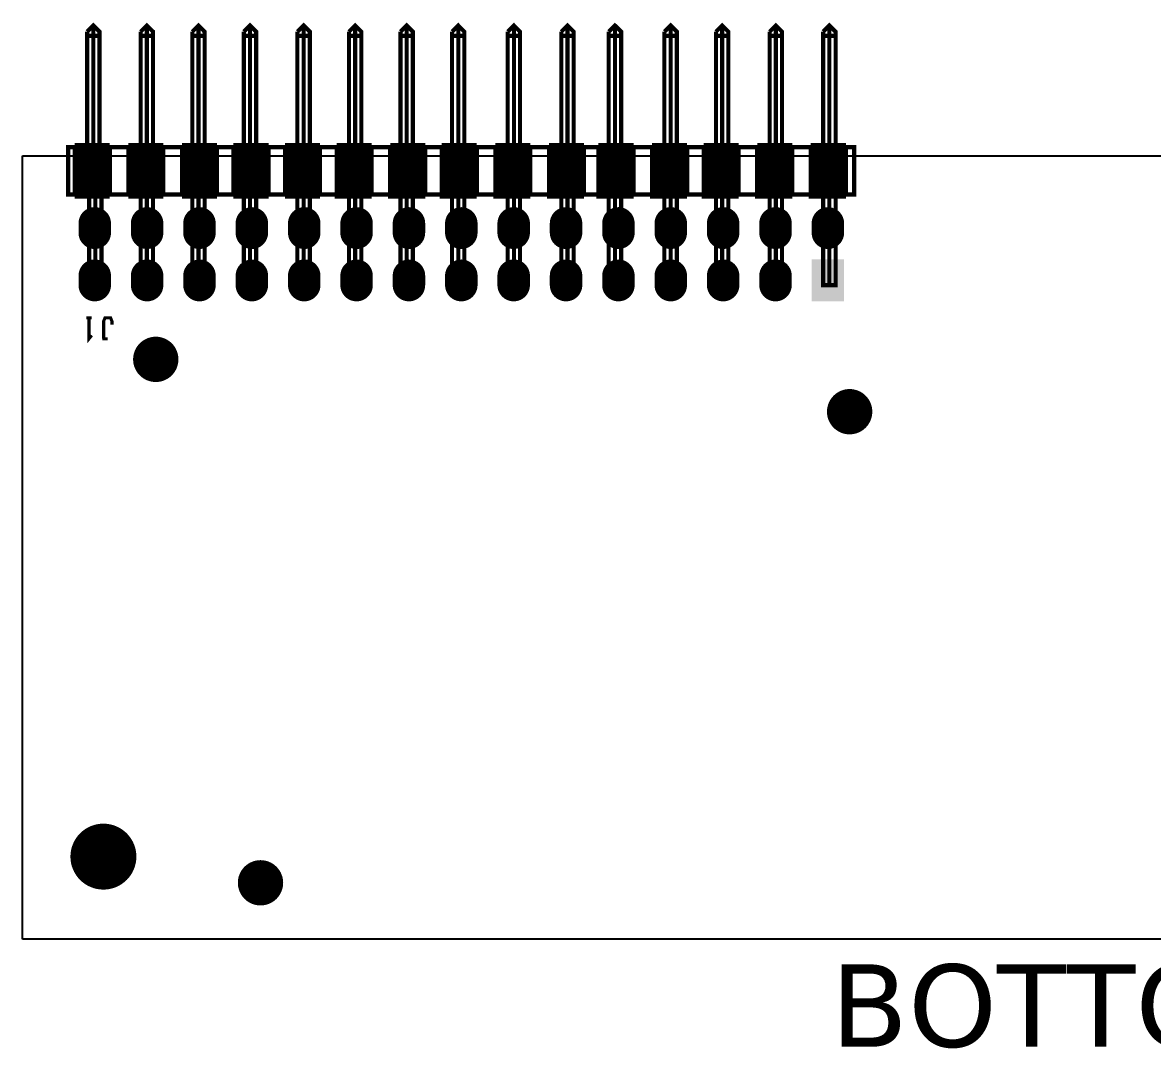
# Model space of a CAD drawing. Extents: x 40 to 180, y 103 to 200.
# Drawn here: x 40.3 to 95.1, y 102.7 to 152.5 of the extents above; entities that cross this region are included whole.
import ezdxf

# ---------------------------------------------------------------- set-up
doc = ezdxf.new("R2010")
doc.units = 0
doc.header["$MEASUREMENT"] = 0
doc.layers.get('0').update_dxf_attribs({"linetype": 'CONTINUOUS'})
for name, color, linetype in [('25-334-1_DRL', 1, 'CONTINUOUS'), ('25-335-0_DRD', 7, 'CONTINUOUS'), ('25-335-0_SMB', 253, 'CONTINUOUS'), ('25-335-0_SSB', 1, 'CONTINUOUS'), ('THRUHOLE_NPT', 13, 'CONTINUOUS')]:
    doc.layers.add(name, color=color, linetype=linetype)
doc.styles.get("Standard").update_dxf_attribs({"font": 'verdana.ttf', "height": 4})

# ---------------------------------------------------------------- blocks, each defined once
blk = doc.blocks.new('OBLONG_13')
at = {"const_width": 1.5748}
blk.add_lwpolyline([(0, 0.2286), (0, -0.2286)], dxfattribs=at)
at = {"const_width": 0.7874}
for points in [[(-0.3937, 0.2286, 1), (0.3937, 0.2286, 1)], [(-0.3937, -0.2286, 1), (0.3937, -0.2286, 1)]]:
    blk.add_lwpolyline(points, format="xyb", close=True, dxfattribs=at)
blk = doc.blocks.new('RECTANGLE_14')
blk.add_solid([(0.7874, 1.016), (0.7874, -1.016), (-0.7874, 1.016), (-0.7874, -1.016)])
blk = doc.blocks.new('ROUND_19')
at = {"const_width": 1.09982}
blk.add_lwpolyline([(-0.54991, 0, 1), (0.54991, 0, 1)], format="xyb", close=True, dxfattribs=at)
blk = doc.blocks.new('ROUND_1')
at = {"const_width": 1.6002}
blk.add_lwpolyline([(-0.8001, 0, 1), (0.8001, 0, 1)], format="xyb", close=True, dxfattribs=at)

msp = doc.modelspace()

# ---------------------------------------------------------------- linework, layer by layer
at = {"layer": '25-335-0_DRD'}
for p, q in [((40.259, 107.979), (40.259, 145.98)), ((40.259, 145.98), (180.259, 145.98)), ((180.259, 107.979), (40.259, 107.979))]:
    msp.add_line(p, q, dxfattribs=at)
at = {"layer": '25-335-0_SSB'}
for points, const_width in [([(43.988, 146.511), (43.988, 152.01), (43.688, 152.31), (43.389, 152.01)], 0.201), ([(43.688, 146.409), (43.688, 152.31)], 0.201), ([(46.589, 146.511), (46.589, 152.01), (46.287, 152.31), (45.987, 152.01)], 0.201), ([(46.287, 146.409), (46.287, 152.31)], 0.201), ([(49.088, 146.511), (49.088, 152.01), (48.789, 152.31), (48.489, 152.01)], 0.201), ([(48.789, 146.409), (48.789, 152.31)], 0.201), ([(51.588, 146.511), (51.588, 152.01), (51.288, 152.31), (50.988, 152.01)], 0.201), ([(51.288, 146.409), (51.288, 152.31)], 0.201), ([(54.189, 146.511), (54.189, 152.01), (53.889, 152.31), (53.589, 152.01)], 0.201), ([(53.889, 146.409), (53.889, 152.31)], 0.201), ([(56.688, 146.511), (56.688, 152.01), (56.388, 152.31), (56.089, 152.01)], 0.201), ([(56.388, 146.409), (56.388, 152.31)], 0.201), ([(59.19, 146.511), (59.19, 152.01), (58.89, 152.31), (58.591, 152.01)], 0.201), ([(58.89, 146.409), (58.89, 152.31)], 0.201), ([(61.689, 146.511), (61.689, 152.01), (61.39, 152.31), (61.09, 152.01)], 0.201), ([(61.39, 146.409), (61.39, 152.31)], 0.201), ([(64.389, 146.511), (64.389, 152.01), (64.09, 152.31), (63.79, 152.01)], 0.201), ([(64.09, 146.409), (64.09, 152.31)], 0.201), ([(66.99, 146.511), (66.99, 152.01), (66.691, 152.31), (66.391, 152.01)], 0.201), ([(66.691, 146.409), (66.691, 152.31)], 0.201), ([(69.292, 146.511), (69.292, 152.01), (68.989, 152.31), (68.69, 152.01)], 0.201), ([(68.989, 146.409), (68.989, 152.31)], 0.201), ([(71.992, 146.511), (71.992, 152.01), (71.692, 152.31), (71.39, 152.01)], 0.201), ([(71.692, 146.409), (71.692, 152.31)], 0.201), ([(74.491, 146.511), (74.491, 152.01), (74.191, 152.31), (73.891, 152.01)], 0.201), ([(74.191, 146.409), (74.191, 152.31)], 0.201), ([(77.092, 146.511), (77.092, 152.01), (76.792, 152.31), (76.492, 152.01)], 0.201), ([(76.792, 146.409), (76.792, 152.31)], 0.201), ([(79.693, 146.511), (79.693, 152.01), (79.391, 152.31), (79.091, 152.01)], 0.201), ([(79.391, 146.409), (79.391, 152.31)], 0.201), ([(43.389, 152.01), (43.389, 146.511)], 0.201), ([(43.389, 151.809), (43.988, 151.809)], 0.201), ([(45.987, 152.01), (45.987, 146.511)], 0.201), ([(45.987, 151.809), (46.589, 151.809)], 0.201), ([(48.489, 152.01), (48.489, 146.511)], 0.201), ([(48.489, 151.809), (49.088, 151.809)], 0.201), ([(50.988, 152.01), (50.988, 146.511)], 0.201), ([(50.988, 151.809), (51.588, 151.809)], 0.201), ([(53.589, 152.01), (53.589, 146.511)], 0.201), ([(53.589, 151.809), (54.189, 151.809)], 0.201), ([(56.089, 152.01), (56.089, 146.511)], 0.201), ([(56.089, 151.809), (56.688, 151.809)], 0.201), ([(58.591, 152.01), (58.591, 146.511)], 0.201), ([(58.591, 151.809), (59.19, 151.809)], 0.201), ([(61.09, 152.01), (61.09, 146.511)], 0.201), ([(61.09, 151.809), (61.689, 151.809)], 0.201), ([(63.79, 152.01), (63.79, 146.511)], 0.201), ([(63.79, 151.809), (64.389, 151.809)], 0.201), ([(66.391, 152.01), (66.391, 146.511)], 0.201), ([(66.391, 151.809), (66.99, 151.809)], 0.201), ([(68.69, 152.01), (68.69, 146.511)], 0.201), ([(68.69, 151.809), (69.292, 151.809)], 0.201), ([(71.39, 152.01), (71.39, 146.511)], 0.201), ([(71.39, 151.809), (71.992, 151.809)], 0.201), ([(73.891, 152.01), (73.891, 146.511)], 0.201), ([(73.891, 151.809), (74.491, 151.809)], 0.201), ([(76.492, 152.01), (76.492, 146.511)], 0.201), ([(76.492, 151.809), (77.092, 151.809)], 0.201), ([(79.091, 152.01), (79.091, 146.511)], 0.201), ([(79.091, 151.809), (79.693, 151.809)], 0.201), ([(80.592, 146.409), (42.467, 146.409), (42.467, 144.111), (80.592, 144.111), (80.592, 146.409)], 0.201), ([(42.787, 146.511), (42.787, 144.009)], 0.201), ([(42.787, 146.511), (44.488, 146.511)], 0.201), ([(42.787, 146.336), (44.488, 146.336)], 0.201), ([(42.881, 146.511), (42.881, 144.009)], 0.201), ([(43.061, 146.511), (43.061, 144.009)], 0.201), ([(43.241, 146.511), (43.241, 144.009)], 0.201), ([(43.422, 146.511), (43.422, 144.009)], 0.201), ([(43.599, 146.511), (43.599, 144.009)], 0.201), ([(43.78, 146.511), (43.78, 144.009)], 0.201), ([(43.96, 146.511), (43.96, 144.009)], 0.201), ([(44.14, 146.511), (44.14, 144.009)], 0.201), ([(44.318, 146.511), (44.318, 144.009)], 0.201), ([(44.488, 146.511), (44.488, 144.009)], 0.201), ([(45.388, 146.511), (45.388, 144.009)], 0.201), ([(45.388, 146.511), (47.087, 146.511)], 0.201), ([(45.388, 146.336), (47.087, 146.336)], 0.201), ([(45.482, 146.511), (45.482, 144.009)], 0.201), ([(45.662, 146.511), (45.662, 144.009)], 0.201), ([(45.84, 146.511), (45.84, 144.009)], 0.201), ([(46.02, 146.511), (46.02, 144.009)], 0.201), ([(46.2, 146.511), (46.2, 144.009)], 0.201), ([(46.381, 146.511), (46.381, 144.009)], 0.201), ([(46.561, 146.511), (46.561, 144.009)], 0.201), ([(46.739, 146.511), (46.739, 144.009)], 0.201), ([(46.919, 146.511), (46.919, 144.009)], 0.201), ([(47.087, 146.511), (47.087, 144.009)], 0.201), ([(47.989, 146.511), (47.989, 144.009)], 0.201), ([(47.989, 146.511), (49.688, 146.511)], 0.201), ([(47.989, 146.336), (49.688, 146.336)], 0.201), ([(48.083, 146.511), (48.083, 144.009)], 0.201), ([(48.263, 146.511), (48.263, 144.009)], 0.201), ([(48.441, 146.511), (48.441, 144.009)], 0.201), ([(48.621, 146.511), (48.621, 144.009)], 0.201), ([(48.801, 146.511), (48.801, 144.009)], 0.201), ([(48.982, 146.511), (48.982, 144.009)], 0.201), ([(49.162, 146.511), (49.162, 144.009)], 0.201), ([(49.34, 146.511), (49.34, 144.009)], 0.201), ([(49.52, 146.511), (49.52, 144.009)], 0.201), ([(49.688, 146.511), (49.688, 144.009)], 0.201), ([(50.488, 146.511), (50.488, 144.009)], 0.201), ([(50.488, 146.511), (52.19, 146.511)], 0.201), ([(50.488, 146.336), (52.19, 146.336)], 0.201), ([(50.582, 146.511), (50.582, 144.009)], 0.201), ([(50.762, 146.511), (50.762, 144.009)], 0.201), ([(50.943, 146.511), (50.943, 144.009)], 0.201), ([(51.123, 146.511), (51.123, 144.009)], 0.201), ([(51.301, 146.511), (51.301, 144.009)], 0.201), ([(51.481, 146.511), (51.481, 144.009)], 0.201), ([(51.661, 146.511), (51.661, 144.009)], 0.201), ([(51.842, 146.511), (51.842, 144.009)], 0.201), ([(52.02, 146.511), (52.02, 144.009)], 0.201), ([(52.19, 146.511), (52.19, 144.009)], 0.201), ([(52.99, 146.511), (52.99, 144.009)], 0.201), ([(52.99, 146.511), (54.689, 146.511)], 0.201), ([(52.99, 146.336), (54.689, 146.336)], 0.201), ([(53.081, 146.511), (53.081, 144.009)], 0.201), ([(53.262, 146.511), (53.262, 144.009)], 0.201), ([(53.442, 146.511), (53.442, 144.009)], 0.201), ([(53.622, 146.511), (53.622, 144.009)], 0.201), ([(53.803, 146.511), (53.803, 144.009)], 0.201), ([(53.98, 146.511), (53.98, 144.009)], 0.201), ([(54.161, 146.511), (54.161, 144.009)], 0.201), ([(54.341, 146.511), (54.341, 144.009)], 0.201), ([(54.521, 146.511), (54.521, 144.009)], 0.201), ([(54.689, 146.511), (54.689, 144.009)], 0.201), ([(55.489, 146.511), (57.188, 146.511)], 0.201), ([(55.489, 146.511), (55.489, 144.009), (57.188, 144.009)], 0.201), ([(55.489, 146.336), (57.188, 146.336)], 0.201), ([(55.583, 146.511), (55.583, 144.009)], 0.201), ([(55.763, 146.511), (55.763, 144.009)], 0.201), ([(55.941, 146.511), (55.941, 144.009)], 0.201), ([(56.122, 146.511), (56.122, 144.009)], 0.201), ([(56.302, 146.511), (56.302, 144.009)], 0.201), ([(56.482, 146.511), (56.482, 144.009)], 0.201), ([(56.663, 146.511), (56.663, 144.009)], 0.201), ([(56.84, 146.511), (56.84, 144.009)], 0.201), ([(57.021, 146.511), (57.021, 144.009)], 0.201), ([(57.188, 146.511), (57.188, 144.009)], 0.201), ([(58.09, 146.511), (59.789, 146.511)], 0.201), ([(58.09, 146.511), (58.09, 144.009), (59.789, 144.009)], 0.201), ([(58.09, 146.336), (59.789, 146.336)], 0.201), ([(58.182, 146.511), (58.182, 144.009)], 0.201), ([(58.362, 146.511), (58.362, 144.009)], 0.201), ([(58.542, 146.511), (58.542, 144.009)], 0.201), ([(58.723, 146.511), (58.723, 144.009)], 0.201), ([(58.903, 146.511), (58.903, 144.009)], 0.201), ([(59.081, 146.511), (59.081, 144.009)], 0.201), ([(59.261, 146.511), (59.261, 144.009)], 0.201), ([(59.441, 146.511), (59.441, 144.009)], 0.201), ([(59.622, 146.511), (59.622, 144.009)], 0.201), ([(59.789, 146.511), (59.789, 144.009)], 0.201), ([(60.589, 146.511), (62.289, 146.511)], 0.201), ([(60.589, 146.511), (60.589, 144.009), (62.289, 144.009)], 0.201), ([(60.589, 146.336), (62.289, 146.336)], 0.201), ([(60.683, 146.511), (60.683, 144.009)], 0.201), ([(60.864, 146.511), (60.864, 144.009)], 0.201), ([(61.042, 146.511), (61.042, 144.009)], 0.201), ([(61.222, 146.511), (61.222, 144.009)], 0.201), ([(61.402, 146.511), (61.402, 144.009)], 0.201), ([(61.583, 146.511), (61.583, 144.009)], 0.201), ([(61.763, 146.511), (61.763, 144.009)], 0.201), ([(61.941, 146.511), (61.941, 144.009)], 0.201), ([(62.121, 146.511), (62.121, 144.009)], 0.201), ([(62.289, 146.511), (62.289, 144.009)], 0.201), ([(63.19, 146.511), (64.89, 146.511)], 0.201), ([(63.19, 146.511), (63.19, 144.009), (64.89, 144.009)], 0.201), ([(63.19, 146.336), (64.89, 146.336)], 0.201), ([(63.282, 146.511), (63.282, 144.009)], 0.201), ([(63.462, 146.511), (63.462, 144.009)], 0.201), ([(63.643, 146.511), (63.643, 144.009)], 0.201), ([(63.823, 146.511), (63.823, 144.009)], 0.201), ([(64.003, 146.511), (64.003, 144.009)], 0.201), ([(64.181, 146.511), (64.181, 144.009)], 0.201), ([(64.361, 146.511), (64.361, 144.009)], 0.201), ([(64.542, 146.511), (64.542, 144.009)], 0.201), ([(64.722, 146.511), (64.722, 144.009)], 0.201), ([(64.89, 146.511), (64.89, 144.009)], 0.201), ([(65.789, 146.511), (67.491, 146.511)], 0.201), ([(65.789, 146.511), (65.789, 144.009), (67.491, 144.009)], 0.201), ([(65.789, 146.336), (67.491, 146.336)], 0.201), ([(65.883, 146.511), (65.883, 144.009)], 0.201), ([(66.063, 146.511), (66.063, 144.009)], 0.201), ([(66.244, 146.511), (66.244, 144.009)], 0.201), ([(66.424, 146.511), (66.424, 144.009)], 0.201), ([(66.602, 146.511), (66.602, 144.009)], 0.201), ([(66.782, 146.511), (66.782, 144.009)], 0.201), ([(66.962, 146.511), (66.962, 144.009)], 0.201), ([(67.143, 146.511), (67.143, 144.009)], 0.201), ([(67.32, 146.511), (67.32, 144.009)], 0.201), ([(67.491, 146.511), (67.491, 144.009)], 0.201), ([(68.189, 146.511), (69.891, 146.511)], 0.201), ([(68.189, 146.511), (68.189, 144.009), (69.891, 144.009)], 0.201), ([(68.189, 146.336), (69.891, 146.336)], 0.201), ([(68.283, 146.511), (68.283, 144.009)], 0.201), ([(68.463, 146.511), (68.463, 144.009)], 0.201), ([(68.644, 146.511), (68.644, 144.009)], 0.201), ([(68.824, 146.511), (68.824, 144.009)], 0.201), ([(69.002, 146.511), (69.002, 144.009)], 0.201), ([(69.182, 146.511), (69.182, 144.009)], 0.201), ([(69.363, 146.511), (69.363, 144.009)], 0.201), ([(69.543, 146.511), (69.543, 144.009)], 0.201), ([(69.721, 146.511), (69.721, 144.009)], 0.201), ([(69.891, 146.511), (69.891, 144.009)], 0.201), ([(70.79, 146.511), (72.492, 146.511)], 0.201), ([(70.79, 146.511), (70.79, 144.009), (72.492, 144.009)], 0.201), ([(70.79, 146.336), (72.492, 146.336)], 0.201), ([(70.884, 146.511), (70.884, 144.009)], 0.201), ([(71.064, 146.511), (71.064, 144.009)], 0.201), ([(71.245, 146.511), (71.245, 144.009)], 0.201), ([(71.425, 146.511), (71.425, 144.009)], 0.201), ([(71.603, 146.511), (71.603, 144.009)], 0.201), ([(71.783, 146.511), (71.783, 144.009)], 0.201), ([(71.964, 146.511), (71.964, 144.009)], 0.201), ([(72.144, 146.511), (72.144, 144.009)], 0.201), ([(72.322, 146.511), (72.322, 144.009)], 0.201), ([(72.492, 146.511), (72.492, 144.009)], 0.201), ([(73.292, 146.511), (74.991, 146.511)], 0.201), ([(73.292, 146.511), (73.292, 144.009), (74.991, 144.009)], 0.201), ([(73.292, 146.336), (74.991, 146.336)], 0.201), ([(73.383, 146.511), (73.383, 144.009)], 0.201), ([(73.564, 146.511), (73.564, 144.009)], 0.201), ([(73.744, 146.511), (73.744, 144.009)], 0.201), ([(73.924, 146.511), (73.924, 144.009)], 0.201), ([(74.105, 146.511), (74.105, 144.009)], 0.201), ([(74.283, 146.511), (74.283, 144.009)], 0.201), ([(74.463, 146.511), (74.463, 144.009)], 0.201), ([(74.643, 146.511), (74.643, 144.009)], 0.201), ([(74.824, 146.511), (74.824, 144.009)], 0.201), ([(74.991, 146.511), (74.991, 144.009)], 0.201), ([(75.89, 146.511), (77.592, 146.511)], 0.201), ([(75.89, 146.511), (75.89, 144.009), (77.592, 144.009)], 0.201), ([(75.89, 146.336), (77.592, 146.336)], 0.201), ([(75.984, 146.511), (75.984, 144.009)], 0.201), ([(76.165, 146.511), (76.165, 144.009)], 0.201), ([(76.345, 146.511), (76.345, 144.009)], 0.201), ([(76.525, 146.511), (76.525, 144.009)], 0.201), ([(76.703, 146.511), (76.703, 144.009)], 0.201), ([(76.884, 146.511), (76.884, 144.009)], 0.201), ([(77.064, 146.511), (77.064, 144.009)], 0.201), ([(77.244, 146.511), (77.244, 144.009)], 0.201), ([(77.422, 146.511), (77.422, 144.009)], 0.201), ([(77.592, 146.511), (77.592, 144.009)], 0.201), ([(78.491, 146.511), (80.191, 146.511)], 0.201), ([(78.491, 146.511), (78.491, 144.009), (80.191, 144.009)], 0.201), ([(78.491, 146.336), (80.191, 146.336)], 0.201), ([(78.585, 146.511), (78.585, 144.009)], 0.201), ([(78.766, 146.511), (78.766, 144.009)], 0.201), ([(78.944, 146.511), (78.944, 144.009)], 0.201), ([(79.124, 146.511), (79.124, 144.009)], 0.201), ([(79.304, 146.511), (79.304, 144.009)], 0.201), ([(79.485, 146.511), (79.485, 144.009)], 0.201), ([(79.665, 146.511), (79.665, 144.009)], 0.201), ([(79.843, 146.511), (79.843, 144.009)], 0.201), ([(80.023, 146.511), (80.023, 144.009)], 0.201), ([(80.191, 146.511), (80.191, 144.009)], 0.201), ([(42.787, 146.155), (44.488, 146.155)], 0.201), ([(42.787, 145.975), (44.488, 145.975)], 0.201), ([(42.787, 145.797), (44.488, 145.797)], 0.201), ([(45.388, 146.155), (47.087, 146.155)], 0.201), ([(45.388, 145.975), (47.087, 145.975)], 0.201), ([(45.388, 145.797), (47.087, 145.797)], 0.201), ([(47.989, 146.155), (49.688, 146.155)], 0.201), ([(47.989, 145.975), (49.688, 145.975)], 0.201), ([(47.989, 145.797), (49.688, 145.797)], 0.201), ([(50.488, 146.155), (52.19, 146.155)], 0.201), ([(50.488, 145.975), (52.19, 145.975)], 0.201), ([(50.488, 145.797), (52.19, 145.797)], 0.201), ([(52.99, 146.155), (54.689, 146.155)], 0.201), ([(52.99, 145.975), (54.689, 145.975)], 0.201), ([(52.99, 145.797), (54.689, 145.797)], 0.201), ([(55.489, 146.155), (57.188, 146.155)], 0.201), ([(55.489, 145.975), (57.188, 145.975)], 0.201), ([(55.489, 145.797), (57.188, 145.797)], 0.201), ([(58.09, 146.155), (59.789, 146.155)], 0.201), ([(58.09, 145.975), (59.789, 145.975)], 0.201), ([(58.09, 145.797), (59.789, 145.797)], 0.201), ([(60.589, 146.155), (62.289, 146.155)], 0.201), ([(60.589, 145.975), (62.289, 145.975)], 0.201), ([(60.589, 145.797), (62.289, 145.797)], 0.201), ([(63.19, 146.155), (64.89, 146.155)], 0.201), ([(63.19, 145.975), (64.89, 145.975)], 0.201), ([(63.19, 145.797), (64.89, 145.797)], 0.201), ([(65.789, 146.155), (67.491, 146.155)], 0.201), ([(65.789, 145.975), (67.491, 145.975)], 0.201), ([(65.789, 145.797), (67.491, 145.797)], 0.201), ([(68.189, 146.155), (69.891, 146.155)], 0.201), ([(68.189, 145.975), (69.891, 145.975)], 0.201), ([(68.189, 145.797), (69.891, 145.797)], 0.201), ([(70.79, 146.155), (72.492, 146.155)], 0.201), ([(70.79, 145.975), (72.492, 145.975)], 0.201), ([(70.79, 145.797), (72.492, 145.797)], 0.201), ([(73.292, 146.155), (74.991, 146.155)], 0.201), ([(73.292, 145.975), (74.991, 145.975)], 0.201), ([(73.292, 145.797), (74.991, 145.797)], 0.201), ([(75.89, 146.155), (77.592, 146.155)], 0.201), ([(75.89, 145.975), (77.592, 145.975)], 0.201), ([(75.89, 145.797), (77.592, 145.797)], 0.201), ([(78.491, 146.155), (80.191, 146.155)], 0.201), ([(78.491, 145.975), (80.191, 145.975)], 0.201), ([(78.491, 145.797), (80.191, 145.797)], 0.201), ([(42.787, 145.617), (44.488, 145.617)], 0.201), ([(42.787, 145.437), (44.488, 145.437)], 0.201), ([(42.787, 145.256), (44.488, 145.256)], 0.201), ([(45.388, 145.617), (47.087, 145.617)], 0.201), ([(45.388, 145.437), (47.087, 145.437)], 0.201), ([(45.388, 145.256), (47.087, 145.256)], 0.201), ([(47.989, 145.617), (49.688, 145.617)], 0.201), ([(47.989, 145.437), (49.688, 145.437)], 0.201), ([(47.989, 145.256), (49.688, 145.256)], 0.201), ([(50.488, 145.617), (52.19, 145.617)], 0.201), ([(50.488, 145.437), (52.19, 145.437)], 0.201), ([(50.488, 145.256), (52.19, 145.256)], 0.201), ([(52.99, 145.617), (54.689, 145.617)], 0.201), ([(52.99, 145.437), (54.689, 145.437)], 0.201), ([(52.99, 145.256), (54.689, 145.256)], 0.201), ([(55.489, 145.617), (57.188, 145.617)], 0.201), ([(55.489, 145.437), (57.188, 145.437)], 0.201), ([(55.489, 145.256), (57.188, 145.256)], 0.201), ([(58.09, 145.617), (59.789, 145.617)], 0.201), ([(58.09, 145.437), (59.789, 145.437)], 0.201), ([(58.09, 145.256), (59.789, 145.256)], 0.201), ([(60.589, 145.617), (62.289, 145.617)], 0.201), ([(60.589, 145.437), (62.289, 145.437)], 0.201), ([(60.589, 145.256), (62.289, 145.256)], 0.201), ([(63.19, 145.617), (64.89, 145.617)], 0.201), ([(63.19, 145.437), (64.89, 145.437)], 0.201), ([(63.19, 145.256), (64.89, 145.256)], 0.201), ([(65.789, 145.617), (67.491, 145.617)], 0.201), ([(65.789, 145.437), (67.491, 145.437)], 0.201), ([(65.789, 145.256), (67.491, 145.256)], 0.201), ([(68.189, 145.617), (69.891, 145.617)], 0.201), ([(68.189, 145.437), (69.891, 145.437)], 0.201), ([(68.189, 145.256), (69.891, 145.256)], 0.201), ([(70.79, 145.617), (72.492, 145.617)], 0.201), ([(70.79, 145.437), (72.492, 145.437)], 0.201), ([(70.79, 145.256), (72.492, 145.256)], 0.201), ([(73.292, 145.617), (74.991, 145.617)], 0.201), ([(73.292, 145.437), (74.991, 145.437)], 0.201), ([(73.292, 145.256), (74.991, 145.256)], 0.201), ([(75.89, 145.617), (77.592, 145.617)], 0.201), ([(75.89, 145.437), (77.592, 145.437)], 0.201), ([(75.89, 145.256), (77.592, 145.256)], 0.201), ([(78.491, 145.617), (80.191, 145.617)], 0.201), ([(78.491, 145.437), (80.191, 145.437)], 0.201), ([(78.491, 145.256), (80.191, 145.256)], 0.201), ([(42.787, 145.076), (44.488, 145.076)], 0.201), ([(42.787, 144.898), (44.488, 144.898)], 0.201), ([(42.787, 144.718), (44.488, 144.718)], 0.201), ([(45.388, 145.076), (47.087, 145.076)], 0.201), ([(45.388, 144.898), (47.087, 144.898)], 0.201), ([(45.388, 144.718), (47.087, 144.718)], 0.201), ([(47.989, 145.076), (49.688, 145.076)], 0.201), ([(47.989, 144.898), (49.688, 144.898)], 0.201), ([(47.989, 144.718), (49.688, 144.718)], 0.201), ([(50.488, 145.076), (52.19, 145.076)], 0.201), ([(50.488, 144.898), (52.19, 144.898)], 0.201), ([(50.488, 144.718), (52.19, 144.718)], 0.201), ([(52.99, 145.076), (54.689, 145.076)], 0.201), ([(52.99, 144.898), (54.689, 144.898)], 0.201), ([(52.99, 144.718), (54.689, 144.718)], 0.201), ([(55.489, 145.076), (57.188, 145.076)], 0.201), ([(55.489, 144.898), (57.188, 144.898)], 0.201), ([(55.489, 144.718), (57.188, 144.718)], 0.201), ([(58.09, 145.076), (59.789, 145.076)], 0.201), ([(58.09, 144.898), (59.789, 144.898)], 0.201), ([(58.09, 144.718), (59.789, 144.718)], 0.201), ([(60.589, 145.076), (62.289, 145.076)], 0.201), ([(60.589, 144.898), (62.289, 144.898)], 0.201), ([(60.589, 144.718), (62.289, 144.718)], 0.201), ([(63.19, 145.076), (64.89, 145.076)], 0.201), ([(63.19, 144.898), (64.89, 144.898)], 0.201), ([(63.19, 144.718), (64.89, 144.718)], 0.201), ([(65.789, 145.076), (67.491, 145.076)], 0.201), ([(65.789, 144.898), (67.491, 144.898)], 0.201), ([(65.789, 144.718), (67.491, 144.718)], 0.201), ([(68.189, 145.076), (69.891, 145.076)], 0.201), ([(68.189, 144.898), (69.891, 144.898)], 0.201), ([(68.189, 144.718), (69.891, 144.718)], 0.201), ([(70.79, 145.076), (72.492, 145.076)], 0.201), ([(70.79, 144.898), (72.492, 144.898)], 0.201), ([(70.79, 144.718), (72.492, 144.718)], 0.201), ([(73.292, 145.076), (74.991, 145.076)], 0.201), ([(73.292, 144.898), (74.991, 144.898)], 0.201), ([(73.292, 144.718), (74.991, 144.718)], 0.201), ([(75.89, 145.076), (77.592, 145.076)], 0.201), ([(75.89, 144.898), (77.592, 144.898)], 0.201), ([(75.89, 144.718), (77.592, 144.718)], 0.201), ([(78.491, 145.076), (80.191, 145.076)], 0.201), ([(78.491, 144.898), (80.191, 144.898)], 0.201), ([(78.491, 144.718), (80.191, 144.718)], 0.201), ([(42.787, 144.537), (44.488, 144.537)], 0.201), ([(42.787, 144.357), (44.488, 144.357)], 0.201), ([(42.787, 144.179), (44.488, 144.179)], 0.201), ([(45.388, 144.537), (47.087, 144.537)], 0.201), ([(45.388, 144.357), (47.087, 144.357)], 0.201), ([(45.388, 144.179), (47.087, 144.179)], 0.201), ([(47.989, 144.537), (49.688, 144.537)], 0.201), ([(47.989, 144.357), (49.688, 144.357)], 0.201), ([(47.989, 144.179), (49.688, 144.179)], 0.201), ([(48.789, 139.81), (48.489, 139.81), (48.489, 144.111)], 0.201), ([(48.789, 144.111), (48.789, 139.81), (49.088, 139.81), (49.088, 144.111)], 0.201), ([(50.488, 144.537), (52.19, 144.537)], 0.201), ([(50.488, 144.357), (52.19, 144.357)], 0.201), ([(50.488, 144.179), (52.19, 144.179)], 0.201), ([(52.99, 144.537), (54.689, 144.537)], 0.201), ([(52.99, 144.357), (54.689, 144.357)], 0.201), ([(52.99, 144.179), (54.689, 144.179)], 0.201), ([(55.489, 144.537), (57.188, 144.537)], 0.201), ([(55.489, 144.357), (57.188, 144.357)], 0.201), ([(55.489, 144.179), (57.188, 144.179)], 0.201), ([(58.09, 144.537), (59.789, 144.537)], 0.201), ([(58.09, 144.357), (59.789, 144.357)], 0.201), ([(58.09, 144.179), (59.789, 144.179)], 0.201), ([(60.589, 144.537), (62.289, 144.537)], 0.201), ([(60.589, 144.357), (62.289, 144.357)], 0.201), ([(60.589, 144.179), (62.289, 144.179)], 0.201), ([(63.19, 144.537), (64.89, 144.537)], 0.201), ([(63.19, 144.357), (64.89, 144.357)], 0.201), ([(63.19, 144.179), (64.89, 144.179)], 0.201), ([(65.789, 144.537), (67.491, 144.537)], 0.201), ([(65.789, 144.357), (67.491, 144.357)], 0.201), ([(65.789, 144.179), (67.491, 144.179)], 0.201), ([(68.189, 144.537), (69.891, 144.537)], 0.201), ([(68.189, 144.357), (69.891, 144.357)], 0.201), ([(68.189, 144.179), (69.891, 144.179)], 0.201), ([(68.989, 139.81), (68.69, 139.81), (68.69, 144.111)], 0.201), ([(68.989, 144.111), (68.989, 139.81), (69.292, 139.81), (69.292, 144.111)], 0.201), ([(70.79, 144.537), (72.492, 144.537)], 0.201), ([(70.79, 144.357), (72.492, 144.357)], 0.201), ([(70.79, 144.179), (72.492, 144.179)], 0.201), ([(73.292, 144.537), (74.991, 144.537)], 0.201), ([(73.292, 144.357), (74.991, 144.357)], 0.201), ([(73.292, 144.179), (74.991, 144.179)], 0.201), ([(75.89, 144.537), (77.592, 144.537)], 0.201), ([(75.89, 144.357), (77.592, 144.357)], 0.201), ([(75.89, 144.179), (77.592, 144.179)], 0.201), ([(78.491, 144.537), (80.191, 144.537)], 0.201), ([(78.491, 144.357), (80.191, 144.357)], 0.201), ([(78.491, 144.179), (80.191, 144.179)], 0.201), ([(42.787, 144.009), (44.488, 144.009)], 0.201), ([(43.787, 139.709), (43.488, 139.709), (43.488, 144.009)], 0.201), ([(43.787, 144.009), (43.787, 139.709), (44.087, 139.709), (44.087, 144.009)], 0.201), ([(45.388, 144.009), (47.087, 144.009)], 0.201), ([(46.287, 139.709), (45.987, 139.709), (45.987, 144.009)], 0.201), ([(46.287, 144.009), (46.287, 139.709), (46.589, 139.709), (46.589, 144.009)], 0.201), ([(47.989, 144.009), (49.688, 144.009)], 0.201), ([(50.488, 144.009), (52.19, 144.009)], 0.201), ([(51.288, 139.709), (50.988, 139.709), (50.988, 144.009)], 0.201), ([(51.288, 144.009), (51.288, 139.709), (51.588, 139.709), (51.588, 144.009)], 0.201), ([(52.99, 144.009), (54.689, 144.009)], 0.201), ([(53.889, 139.709), (53.589, 139.709), (53.589, 144.009)], 0.201), ([(53.889, 144.009), (53.889, 139.709), (54.189, 139.709), (54.189, 144.009)], 0.201), ([(56.388, 139.709), (56.089, 139.709), (56.089, 144.009)], 0.201), ([(56.388, 144.009), (56.388, 139.709), (56.688, 139.709), (56.688, 144.009)], 0.201), ([(58.89, 139.709), (58.591, 139.709), (58.591, 144.009)], 0.201), ([(58.89, 144.009), (58.89, 139.709), (59.19, 139.709), (59.19, 144.009)], 0.201), ([(61.39, 139.709), (61.09, 139.709), (61.09, 144.009)], 0.201), ([(61.39, 144.009), (61.39, 139.709), (61.689, 139.709), (61.689, 144.009)], 0.201), ([(64.09, 139.709), (63.79, 139.709), (63.79, 144.009)], 0.201), ([(64.09, 144.009), (64.09, 139.709), (64.389, 139.709), (64.389, 144.009)], 0.201), ([(66.691, 139.709), (66.391, 139.709), (66.391, 144.009)], 0.201), ([(66.691, 144.009), (66.691, 139.709), (66.99, 139.709), (66.99, 144.009)], 0.201), ([(71.692, 139.709), (71.39, 139.709), (71.39, 144.009)], 0.201), ([(71.692, 144.009), (71.692, 139.709), (71.992, 139.709), (71.992, 144.009)], 0.201), ([(74.191, 139.709), (73.891, 139.709), (73.891, 144.009)], 0.201), ([(74.191, 144.009), (74.191, 139.709), (74.491, 139.709), (74.491, 144.009)], 0.201), ([(76.792, 139.709), (76.492, 139.709), (76.492, 144.009)], 0.201), ([(76.792, 144.009), (76.792, 139.709), (77.092, 139.709), (77.092, 144.009)], 0.201), ([(79.391, 139.709), (79.091, 139.709), (79.091, 144.009)], 0.201), ([(79.391, 144.009), (79.391, 139.709), (79.693, 139.709), (79.693, 144.009)], 0.201), ([(43.343, 138.124), (43.612, 138.124)], 0.152), ([(43.478, 138.124), (43.478, 137.108), (43.612, 137.278)], 0.152), ([(44.595, 137.786), (44.595, 137.956), (44.527, 138.124), (44.257, 138.124), (44.189, 137.956), (44.189, 137.108)], 0.152), ([(44.12, 137.108), (44.392, 137.108)], 0.152)]:
    msp.add_lwpolyline(points, dxfattribs=dict(at, const_width=const_width))

# ---------------------------------------------------------------- block references
at = {"layer": '25-335-0_SMB', "xscale": -1}
for name, p in [('OBLONG_13', (43.759, 142.48)), ('OBLONG_13', (46.299, 142.48)), ('OBLONG_13', (48.839, 142.48)), ('OBLONG_13', (51.379, 142.48)), ('OBLONG_13', (53.919, 142.48)), ('OBLONG_13', (56.459, 142.48)), ('OBLONG_13', (58.999, 142.48)), ('OBLONG_13', (61.539, 142.48)), ('OBLONG_13', (64.079, 142.48)), ('OBLONG_13', (66.619, 142.48)), ('OBLONG_13', (69.159, 142.48)), ('OBLONG_13', (71.699, 142.48)), ('OBLONG_13', (74.239, 142.48)), ('OBLONG_13', (76.779, 142.48)), ('OBLONG_13', (79.319, 142.48)), ('OBLONG_13', (43.759, 139.94)), ('OBLONG_13', (46.299, 139.94)), ('OBLONG_13', (48.839, 139.94)), ('OBLONG_13', (51.379, 139.94)), ('OBLONG_13', (53.919, 139.94)), ('OBLONG_13', (56.459, 139.94)), ('OBLONG_13', (58.999, 139.94)), ('OBLONG_13', (61.539, 139.94)), ('OBLONG_13', (64.079, 139.94)), ('OBLONG_13', (66.619, 139.94)), ('OBLONG_13', (69.159, 139.94)), ('OBLONG_13', (71.699, 139.94)), ('OBLONG_13', (74.239, 139.94)), ('OBLONG_13', (76.779, 139.94)), ('RECTANGLE_14', (79.319, 139.94)), ('ROUND_19', (46.719, 136.11)), ('ROUND_19', (80.374, 133.57)), ('ROUND_19', (51.799, 110.71))]:
    msp.add_blockref(name, p, dxfattribs=at)
at = {"layer": 'THRUHOLE_NPT', "xscale": -1}
msp.add_blockref('ROUND_1', (44.179, 111.98), dxfattribs=at)

# ---------------------------------------------------------------- texts
at = {"layer": '25-334-1_DRL', "linetype": 'Continuous'}
msp.add_text('BOTTOM LAYER VIEW', height=4, dxfattribs=at).set_placement((79.444, 102.752))

doc.saveas('drawing.dxf')
